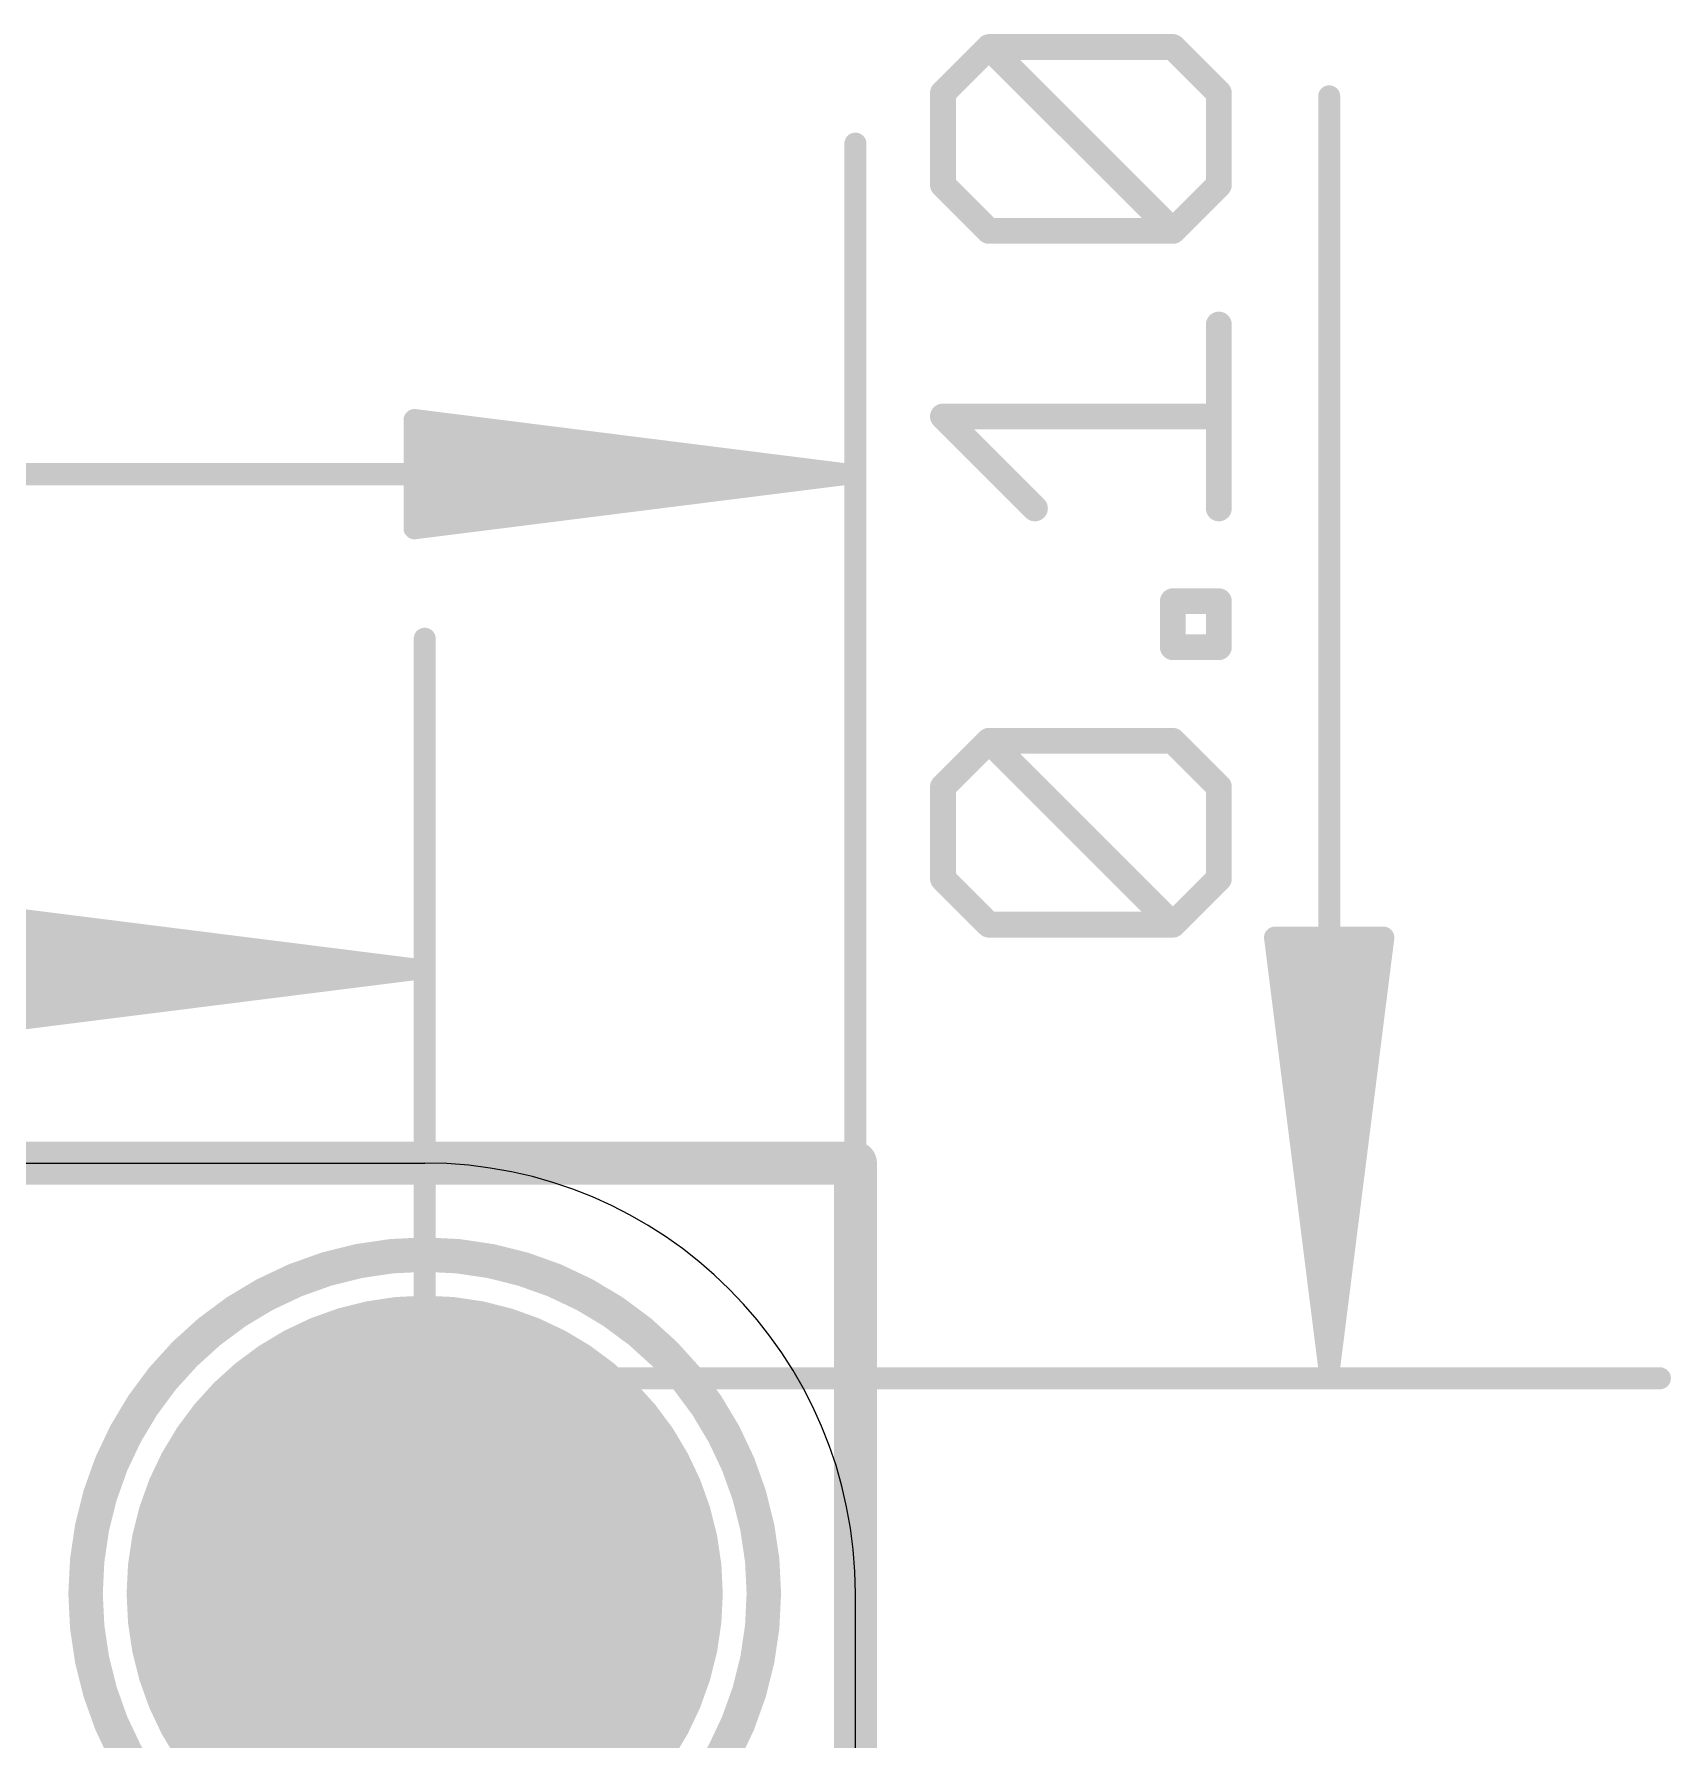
# Model space of a CAD drawing. Extents: x -13.2 to 24.1, y -14.7 to 9.9.
# Drawn here: x 14.46 to 24.11, y -0.16 to 9.9 of the extents above; entities that cross this region are included whole.
import ezdxf

# ---------------------------------------------------------------- set-up
doc = ezdxf.new("R2010")
doc.units = 0
for name, color, linetype in [('16', 5, 'CONTINUOUS'), ('17', 110, 'CONTINUOUS'), ('20', 4, 'CONTINUOUS'), ('21', 53, 'CONTINUOUS'), ('47', 253, 'CONTINUOUS')]:
    doc.layers.add(name, color=color, linetype=linetype)

# ---------------------------------------------------------------- blocks, each defined once
blk = doc.blocks.new('ROUNDP')
at = {"const_width": 0.5}
blk.add_lwpolyline([(0, -0.25, 1), (0, 0.25, 1), (0, -0.25)], format="xyb", dxfattribs=at)

msp = doc.modelspace()

# ---------------------------------------------------------------- linework, layer by layer
at = {"layer": '16', "const_width": 0.254}
for points in [[(19.304, 3.2385), (-6.096, 3.2385)], [(19.304, -14.5415), (19.304, 3.2385)]]:
    msp.add_lwpolyline(points, dxfattribs=at)
at = {"layer": '16', "const_width": 0.127}
for points in [[(19.3675, 3.2385, 1), (19.2405, 3.2385)], [(19.304, 3.175, 1), (19.304, 3.302)]]:
    msp.add_lwpolyline(points, format="xyb", dxfattribs=at)
at = {"layer": '20'}
for p, q in [((-3.556, 3.2385), (16.764, 3.2385)), ((19.304, -12.0015), (19.304, 0.6985))]:
    msp.add_line(p, q, dxfattribs=at)
msp.add_arc((16.764, 0.6985), 2.54, 0, 90, dxfattribs=at)
at = {"layer": '21', "const_width": 0.2032}
msp.add_lwpolyline([(16.764, -1.3015, 1), (16.764, 2.6985, 1), (16.764, -1.3015)], format="xyb", dxfattribs=at)
at = {"layer": '47'}
for points, const_width in [([(19.8203, 9.5511), (20.0915, 9.8223)], 0.1524), ([(20.0915, 9.8223), (21.1761, 9.8223)], 0.1524), ([(21.1761, 8.7376), (20.0915, 9.8223)], 0.1524), ([(21.1761, 9.8223), (21.4473, 9.5511)], 0.1524), ([(19.8203, 9.0088), (19.8203, 9.5511)], 0.1524), ([(21.4473, 9.5511), (21.4473, 9.0088)], 0.1524), ([(22.098, 2.0335), (22.098, 9.5313)], 0.13), ([(19.304, 3.2385), (19.304, 9.2525)], 0.13), ([(20.0915, 8.7376), (19.8203, 9.0088)], 0.1524), ([(21.4473, 9.0088), (21.1761, 8.7376)], 0.1524), ([(21.1761, 8.7376), (20.0915, 8.7376)], 0.1524), ([(21.4473, 7.1004), (21.4473, 8.1851)], 0.1524), ([(19.239, 7.3025), (16.704, 7.6217)], 0.13), ([(16.704, 7.6217), (16.704, 6.9833)], 0.13), ([(20.3626, 7.1004), (19.8203, 7.6428)], 0.1524), ([(19.8203, 7.6428), (21.4473, 7.6428)], 0.1524), ([(19.239, 7.3025), (16.704, 7.5625)], 0.13), ([(19.239, 7.3025), (16.704, 7.4325)], 0.13), ([(19.239, 7.3025), (-6.031, 7.3025)], 0.13), ([(16.704, 6.9833), (19.239, 7.3025)], 0.13), ([(16.704, 7.1725), (19.239, 7.3025)], 0.13), ([(16.704, 7.0425), (19.239, 7.3025)], 0.13), ([(21.1761, 6.2819), (21.1761, 6.553)], 0.1524), ([(21.1761, 6.553), (21.4473, 6.553)], 0.1524), ([(21.4473, 6.553), (21.4473, 6.2819)], 0.1524), ([(16.764, 1.9685), (16.764, 6.3315)], 0.13), ([(21.4473, 6.2819), (21.1761, 6.2819)], 0.1524), ([(19.8203, 5.4582), (20.0915, 5.7294)], 0.1524), ([(20.0915, 5.7294), (21.1761, 5.7294)], 0.1524), ([(21.1761, 4.6447), (20.0915, 5.7294)], 0.1524), ([(21.1761, 5.7294), (21.4473, 5.4582)], 0.1524), ([(19.8203, 4.9159), (19.8203, 5.4582)], 0.1524), ([(21.4473, 5.4582), (21.4473, 4.9159)], 0.1524), ([(20.0915, 4.6447), (19.8203, 4.9159)], 0.1524), ([(21.4473, 4.9159), (21.1761, 4.6447)], 0.1524), ([(16.699, 4.3815), (14.164, 4.7007)], 0.13), ([(16.699, 4.3815), (14.164, 4.6415)], 0.13), ([(21.1761, 4.6447), (20.0915, 4.6447)], 0.1524), ([(22.098, 2.0335), (21.7788, 4.5685)], 0.13), ([(21.7788, 4.5685), (22.4172, 4.5685)], 0.13), ([(22.098, 2.0335), (21.838, 4.5685)], 0.13), ([(22.098, 2.0335), (21.968, 4.5685)], 0.13), ([(22.4172, 4.5685), (22.098, 2.0335)], 0.13), ([(22.228, 4.5685), (22.098, 2.0335)], 0.13), ([(22.358, 4.5685), (22.098, 2.0335)], 0.13), ([(16.699, 4.3815), (14.164, 4.5115)], 0.13), ([(-3.491, 4.3815), (16.699, 4.3815)], 0.13), ([(14.164, 4.0623), (16.699, 4.3815)], 0.13), ([(14.164, 4.2515), (16.699, 4.3815)], 0.13), ([(14.164, 4.1215), (16.699, 4.3815)], 0.13), ([(16.764, 1.9685), (24.048, 1.9685)], 0.13)]:
    msp.add_lwpolyline(points, dxfattribs=dict(at, const_width=const_width))
for points, const_width in [([(20.1184, 9.8492, 1), (20.0645, 9.7953)], 0.0762), ([(20.0915, 9.8604, 1), (20.0915, 9.7842)], 0.0762), ([(20.1184, 9.7953, 1), (20.0645, 9.8492)], 0.0762), ([(21.2031, 9.8492, 1), (21.1492, 9.7953)], 0.0762), ([(21.1761, 9.7842, 1), (21.1761, 9.8604)], 0.0762), ([(19.8584, 9.5511, 1), (19.7822, 9.5511)], 0.0762), ([(19.7934, 9.578, 1), (19.8473, 9.5241)], 0.0762), ([(21.4854, 9.5511, 1), (21.4092, 9.5511)], 0.0762), ([(21.4204, 9.5241, 1), (21.4742, 9.578)], 0.0762), ([(22.1305, 9.5313, 1), (22.0655, 9.5313)], 0.065), ([(19.3365, 9.2525, 1), (19.2715, 9.2525)], 0.065), ([(19.8473, 9.0357, 1), (19.7934, 8.9818)], 0.0762), ([(21.4742, 8.9818, 1), (21.4204, 9.0357)], 0.0762), ([(19.7822, 9.0088, 1), (19.8584, 9.0088)], 0.0762), ([(21.4092, 9.0088, 1), (21.4854, 9.0088)], 0.0762), ([(20.0915, 8.7757, 1), (20.0915, 8.6995)], 0.0762), ([(20.0645, 8.7106, 1), (20.1184, 8.7645)], 0.0762), ([(21.1492, 8.7645, 1), (21.2031, 8.7106)], 0.0762), ([(21.1492, 8.7106, 1), (21.2031, 8.7645)], 0.0762), ([(21.1761, 8.6995, 1), (21.1761, 8.7757)], 0.0762), ([(21.4854, 8.1851, 1), (21.4092, 8.1851)], 0.0762), ([(16.7081, 7.654, 1), (16.6999, 7.5895)], 0.065), ([(16.7365, 7.6217, 1), (16.6715, 7.6217)], 0.065), ([(19.8473, 7.6697, 1), (19.7934, 7.6158)], 0.0762), ([(19.8203, 7.6809, 1), (19.8203, 7.6047)], 0.0762), ([(21.4473, 7.6047, 1), (21.4473, 7.6809)], 0.0762), ([(16.7073, 7.5948, 1), (16.7007, 7.5302)], 0.065), ([(16.7057, 7.465, 1), (16.7023, 7.4)], 0.065), ([(19.2431, 7.2703, 1), (19.2349, 7.3347)], 0.065), ([(19.2349, 7.2703, 1), (19.2431, 7.3347)], 0.065), ([(19.2423, 7.2702, 1), (19.2357, 7.3348)], 0.065), ([(19.2357, 7.2702, 1), (19.2423, 7.3348)], 0.065), ([(19.2373, 7.27, 1), (19.2407, 7.335)], 0.065), ([(19.2407, 7.27, 1), (19.2373, 7.335)], 0.065), ([(19.239, 7.27, 1), (19.239, 7.335)], 0.065), ([(16.7023, 7.205, 1), (16.7057, 7.14)], 0.065), ([(20.3357, 7.0735, 1), (20.3896, 7.1274)], 0.0762), ([(16.7007, 7.0748, 1), (16.7073, 7.0102)], 0.065), ([(16.6999, 7.0155, 1), (16.7081, 6.951)], 0.065), ([(21.4092, 7.1004, 1), (21.4854, 7.1004)], 0.0762), ([(16.6715, 6.9833, 1), (16.7365, 6.9833)], 0.065), ([(21.2142, 6.553, 1), (21.138, 6.553)], 0.0762), ([(21.1761, 6.5911, 1), (21.1761, 6.5149)], 0.0762), ([(21.4854, 6.553, 1), (21.4092, 6.553)], 0.0762), ([(21.4473, 6.5149, 1), (21.4473, 6.5911)], 0.0762), ([(16.7965, 6.3315, 1), (16.7315, 6.3315)], 0.065), ([(21.1761, 6.32, 1), (21.1761, 6.2438)], 0.0762), ([(21.4473, 6.2438, 1), (21.4473, 6.32)], 0.0762), ([(21.138, 6.2819, 1), (21.2142, 6.2819)], 0.0762), ([(21.4092, 6.2819, 1), (21.4854, 6.2819)], 0.0762), ([(20.1184, 5.7563, 1), (20.0645, 5.7024)], 0.0762), ([(20.0915, 5.7675, 1), (20.0915, 5.6913)], 0.0762), ([(20.1184, 5.7024, 1), (20.0645, 5.7563)], 0.0762), ([(21.2031, 5.7563, 1), (21.1492, 5.7024)], 0.0762), ([(21.1761, 5.6913, 1), (21.1761, 5.7675)], 0.0762), ([(19.8584, 5.4582, 1), (19.7822, 5.4582)], 0.0762), ([(19.7934, 5.4851, 1), (19.8473, 5.4313)], 0.0762), ([(21.4854, 5.4582, 1), (21.4092, 5.4582)], 0.0762), ([(21.4204, 5.4313, 1), (21.4742, 5.4851)], 0.0762), ([(19.8473, 4.9428, 1), (19.7934, 4.8889)], 0.0762), ([(19.7822, 4.9159, 1), (19.8584, 4.9159)], 0.0762), ([(21.4092, 4.9159, 1), (21.4854, 4.9159)], 0.0762), ([(21.4742, 4.8889, 1), (21.4204, 4.9428)], 0.0762), ([(20.0915, 4.6828, 1), (20.0915, 4.6066)], 0.0762), ([(20.0645, 4.6178, 1), (20.1184, 4.6716)], 0.0762), ([(21.1492, 4.6716, 1), (21.2031, 4.6178)], 0.0762), ([(21.1492, 4.6178, 1), (21.2031, 4.6716)], 0.0762), ([(21.1761, 4.6066, 1), (21.1761, 4.6828)], 0.0762), ([(21.811, 4.5726, 1), (21.7465, 4.5644)], 0.065), ([(21.7788, 4.601, 1), (21.7788, 4.536)], 0.065), ([(21.8703, 4.5718, 1), (21.8057, 4.5652)], 0.065), ([(22.0005, 4.5702, 1), (21.9355, 4.5668)], 0.065), ([(22.2605, 4.5668, 1), (22.1955, 4.5702)], 0.065), ([(22.3903, 4.5652, 1), (22.3257, 4.5718)], 0.065), ([(22.4495, 4.5644, 1), (22.385, 4.5726)], 0.065), ([(22.4172, 4.536, 1), (22.4172, 4.601)], 0.065), ([(16.7031, 4.3493, 1), (16.6949, 4.4137)], 0.065), ([(16.6949, 4.3493, 1), (16.7031, 4.4137)], 0.065), ([(16.7023, 4.3492, 1), (16.6957, 4.4138)], 0.065), ([(16.6957, 4.3492, 1), (16.7023, 4.4138)], 0.065), ([(16.6973, 4.349, 1), (16.7007, 4.414)], 0.065), ([(16.7007, 4.349, 1), (16.6973, 4.414)], 0.065), ([(16.699, 4.349, 1), (16.699, 4.414)], 0.065), ([(19.2715, 3.2385, 1), (19.3365, 3.2385)], 0.065), ([(16.764, 2.001, 1), (16.764, 1.936)], 0.065), ([(22.0658, 2.0376, 1), (22.1302, 2.0294)], 0.065), ([(22.0657, 2.0368, 1), (22.1303, 2.0302)], 0.065), ([(22.0655, 2.0318, 1), (22.1305, 2.0352)], 0.065), ([(22.0655, 2.0352, 1), (22.1305, 2.0318)], 0.065), ([(22.0655, 2.0335, 1), (22.1305, 2.0335)], 0.065), ([(22.0657, 2.0302, 1), (22.1303, 2.0368)], 0.065), ([(22.0658, 2.0294, 1), (22.1302, 2.0376)], 0.065), ([(24.048, 1.936, 1), (24.048, 2.001)], 0.065), ([(16.7315, 1.9685, 1), (16.7965, 1.9685)], 0.065)]:
    msp.add_lwpolyline(points, format="xyb", dxfattribs=dict(at, const_width=const_width))

# ---------------------------------------------------------------- block references
at = {"layer": '17', "xscale": 3.516, "yscale": 3.516}
msp.add_blockref('ROUNDP', (16.764, 0.6985), dxfattribs=at)
msp.add_blockref('ROUNDP', (16.764, 0.6985), dxfattribs=at)

doc.saveas('drawing.dxf')
